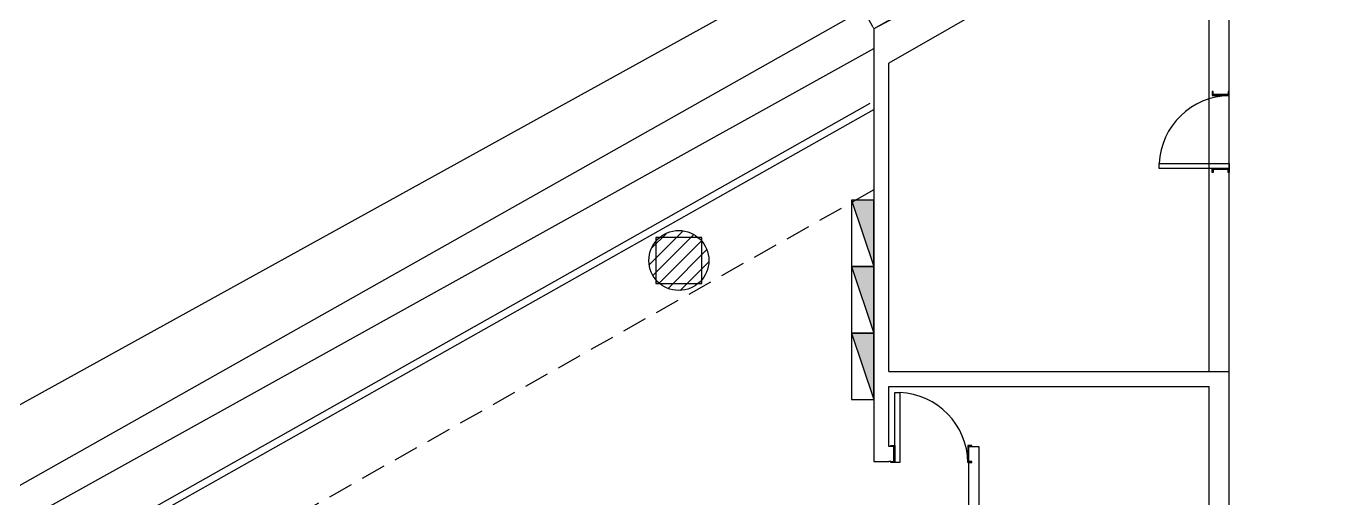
# Model space of a CAD drawing. Header units: millimetres. Extents: x 69.2 to 159.5, y 66.7 to 165.8.
# Drawn here: x 93.24 to 106.43, y 116.81 to 121.54 of the extents above; entities that cross this region are included whole.
import ezdxf

# ---------------------------------------------------------------- set-up
doc = ezdxf.new("R2010")
doc.units = ezdxf.units.MM
doc.linetypes.add('HIDDEN2', pattern=[0.1875, 0.125, -0.0625])
doc.layers.add('CIVIL-ARQ', color=8, linetype='Continuous')
doc.styles.add('STYLE3', font='swissl.ttf')
doc.dimstyles.new('ESCALA_50', dxfattribs={"dimtxt": 0.08, "dimasz": 0.04, "dimexe": 0.05, "dimexo": 0.03, "dimgap": 0.045, "dimtad": 0, "dimzin": 0, "dimdsep": 46, "dimtxsty": 'STYLE3', "dimblk": 'ARCHTICK', "dimcen": 0.045, "dimclrd": 44, "dimclre": 252, "dimclrt": 2, "dimaunit": 1, "dimadec": 0, "dimazin": 0, "dimtfac": 1, "dimtix": 1, "dimtmove": 1, "dimatfit": 3, "dimfxl": 0.05, "dimtolj": 1, "dimtzin": 0, "dimarcsym": 0})

# ---------------------------------------------------------------- blocks, each defined once
blk = doc.blocks.new('_ARCHTICK')
at = {"color": 0, "linetype": 'ByBlock', "const_width": 0.15}
blk.add_lwpolyline([(-0.5, -0.5), (0.5, 0.5)], dxfattribs=at)
blk = doc.blocks.new('*D35')
at = {"layer": 'CIVIL-ARQ', "color": 44, "lineweight": -2}
for p, q in [((101.309187, 122.253537), (90.313555, 116.168861)), ((78.959187, 109.88567), (89.954819, 115.970346))]:
    blk.add_line(p, q, dxfattribs=at)
at = {"layer": 'CIVIL-ARQ', "color": 252, "lineweight": -2}
for p, q in [((101.702654, 121.542502), (101.284978, 122.297286)), ((79.352654, 109.174636), (78.934978, 109.929419))]:
    blk.add_line(p, q, dxfattribs=at)
at = {"layer": 'Defpoints', "color": 0}
for p in [(101.309187, 122.253537), (101.717179, 121.516253), (79.367179, 109.148387)]:
    blk.add_point(p, dxfattribs=at)
at = {"layer": 'CIVIL-ARQ', "color": 44, "lineweight": -2, "xscale": 0.04, "yscale": 0.04, "zscale": 0.04}
for p, rotation in [((101.309187, 122.253537), 28.958919), ((78.959187, 109.88567), 208.958919)]:
    blk.add_blockref('_ARCHTICK', p, dxfattribs=dict(at, rotation=rotation))
at = {"layer": 'CIVIL-ARQ', "color": 2, "insert": (90.134187, 116.069604), "char_height": 0.08, "attachment_point": 5, "rotation": 28.9589188, "style": 'STYLE3'}
blk.add_mtext('\\A1;25.54', dxfattribs=at)

msp = doc.modelspace()

# ---------------------------------------------------------------- hatches: boundary and pattern name
at = {"layer": 'CIVIL-ARQ'}
h = msp.add_hatch(color=256, dxfattribs=at)
h.dxf.hatch_style = 1
h.paths.add_polyline_path([(101.491846, 119.801508), (101.717179, 119.801508), (101.717179, 119.136301)])
h = msp.add_hatch(dxfattribs=at)
h.set_pattern_fill('ANSI31', color=256, scale=0.8, style=0)
h.set_pattern_definition([(45, (296.22384, 429.18605), (-0.070710678, 0.070710678), [])])
edge = h.paths.add_edge_path()
edge.add_arc((99.767179, 119.198003), 0.3, 0, 360)
h = msp.add_hatch(color=256, dxfattribs=at)
h.dxf.hatch_style = 1
h.paths.add_polyline_path([(101.491846, 119.136301), (101.717179, 119.136301), (101.717179, 118.471094)])
h = msp.add_hatch(color=256, dxfattribs=at)
h.dxf.hatch_style = 1
h.paths.add_polyline_path([(101.491846, 118.471094), (101.717179, 118.471094), (101.717179, 117.805886)])

# ---------------------------------------------------------------- linework, layer by layer
for p, q in [((105.067179, 118.087529), (105.067179, 122.521263)), ((105.267179, 118.087529), (105.267179, 122.521263)), ((78.573279, 108.458167), (101.717179, 121.318673)), ((101.867179, 118.087529), (101.867179, 121.173683)), ((86.167179, 112.01245), (101.680301, 120.772767)), ((86.217179, 111.954553), (101.717179, 120.70746)), ((101.491846, 119.801508), (101.717179, 119.136301)), ((101.491846, 119.136301), (101.717179, 118.471094)), ((101.491846, 118.471094), (101.717179, 117.805886)), ((101.867179, 118.087529), (105.267179, 118.087529)), ((105.267179, 115.507529), (105.267179, 118.087529)), ((101.867179, 117.937529), (105.067179, 117.937529)), ((101.867179, 117.337529), (101.867179, 117.937529)), ((105.067179, 116.387529), (105.067179, 117.937529)), ((101.887179, 117.337529), (101.867179, 117.337529)), ((101.717179, 117.187529), (101.867179, 117.187529)), ((101.887179, 117.187529), (101.867179, 117.187529))]:
    msp.add_line(p, q, dxfattribs=at)
msp.add_lwpolyline([(132.987179, 136.617529, 0, 0, 0), (132.867179, 76.917529, 0, 0, 0), (79.367179, 76.917529, 0, 0, 0), (79.367179, 109.148387, 0, 0, 0), (101.654974, 121.626446, 0.01, 0.01, 0), (101.717179, 121.516253, 0.01, 0.01, 0), (105.11802, 123.321249, 0.01, 0.01, 0), (132.867179, 138.871263, 0.01, 0.01, 0), (132.987179, 136.617529, 0.01, 0.01, 0), (132.987179, 136.617529, 0.01, 0.01, 0)], format="xyseb", dxfattribs=at)
for points in [[(125.209299, 135.030727), (78.704792, 108.778183)], [(125.415802, 134.66484), (101.867179, 121.173683)], [(104.967179, 123.121263), (104.868861, 123.295428), (101.717179, 121.516253), (101.717179, 117.187529)], [(105.107179, 120.858363), (105.107179, 120.888363), (105.097179, 120.888363), (105.097179, 120.848363), (105.267179, 120.848363), (105.267179, 120.888363), (105.257179, 120.888363), (105.257179, 120.858363), (105.107179, 120.858363)], [(105.267179, 120.118363), (104.567179, 120.118363), (104.567179, 120.168363), (105.267179, 120.168363), (105.267179, 120.118363)], [(105.107179, 120.108363), (105.107179, 120.078363), (105.097179, 120.078363), (105.097179, 120.118363), (105.267179, 120.118363), (105.267179, 120.078363), (105.257179, 120.078363), (105.257179, 120.108363), (105.107179, 120.108363)], [(101.927179, 117.177529), (101.927179, 117.877529), (101.977179, 117.877529), (101.977179, 117.177529), (101.927179, 117.177529)], [(101.917179, 117.337529), (101.887179, 117.337529), (101.887179, 117.347529), (101.927179, 117.347529), (101.927179, 117.177529), (101.887179, 117.177529), (101.887179, 117.187529), (101.917179, 117.187529), (101.917179, 117.337529)], [(102.667179, 117.337529), (102.697179, 117.337529), (102.697179, 117.347529), (102.657179, 117.347529), (102.657179, 117.177529), (102.697179, 117.177529), (102.697179, 117.187529), (102.667179, 117.187529), (102.667179, 117.337529)], [(102.667179, 116.387529), (102.667179, 116.387529), (102.667179, 117.337529), (102.767179, 117.337529), (102.767179, 116.387529)]]:
    msp.add_lwpolyline(points, dxfattribs=at)
at = {"layer": 'CIVIL-ARQ', "linetype": 'HIDDEN2', "ltscale": 2}
msp.add_lwpolyline([(101.717179, 119.903624), (87.681759, 111.980403)], dxfattribs=at)
at = {"layer": 'CIVIL-ARQ'}
for points in [[(101.717179, 119.801508), (101.491846, 119.801508), (101.491846, 119.136301), (101.717179, 119.136301)], [(99.537179, 118.968003), (99.997179, 118.968003), (99.997179, 119.428003), (99.537179, 119.428003)], [(101.717179, 119.136301), (101.491846, 119.136301), (101.491846, 118.471094), (101.717179, 118.471094)], [(101.717179, 118.471094), (101.491846, 118.471094), (101.491846, 117.805886), (101.717179, 117.805886)]]:
    msp.add_lwpolyline(points, close=True, dxfattribs=at)
msp.add_circle((99.767179, 119.198003), 0.3, dxfattribs=at)
for centre, start, end in [((105.283229, 120.131547), 91.282612, 177.056757), ((101.940364, 117.16148), 1.282612, 87.056757)]:
    msp.add_arc(centre, 0.716995, start, end, dxfattribs=at)

# ---------------------------------------------------------------- dimensions: what is measured, and where the dimension line sits
dim = msp.add_aligned_dim(p1=(79.367179, 109.148387), p2=(101.717179, 121.516253), distance=0.842642, dimstyle='ESCALA_50', dxfattribs=at)
dim.commit()
dim.dimension.update_dxf_attribs({"geometry": '*D35', "text_midpoint": (90.134187, 116.069604)})

doc.saveas('drawing.dxf')
